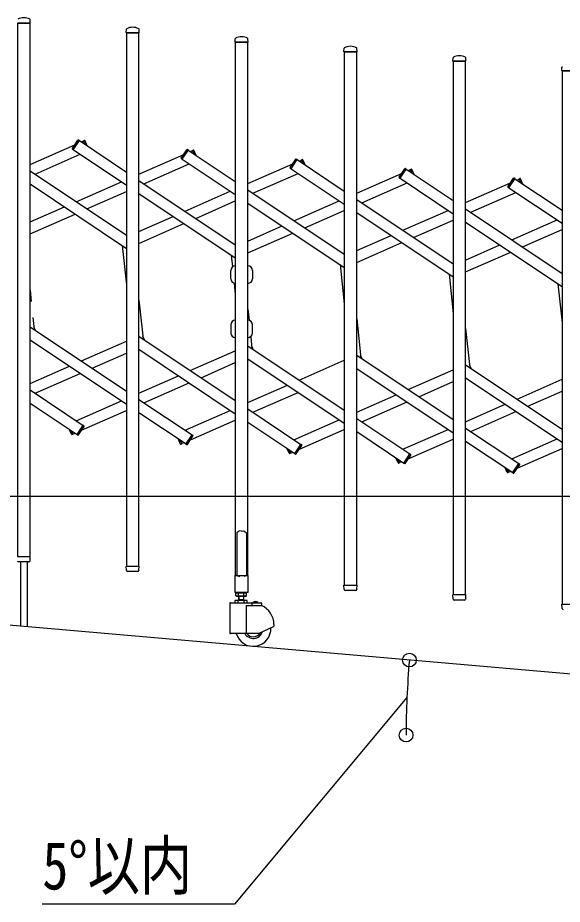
# Model space of a CAD drawing. Units: millimetres, scale not verified. Extents: x -16832 to 16820, y -11880 to 11880.
# Drawn here: x -10099 to -9099, y -9375 to -7746 of the extents above; entities that cross this region are included whole.
import ezdxf
from ezdxf.enums import TextEntityAlignment as Align

# ---------------------------------------------------------------- set-up
doc = ezdxf.new("R2010")
doc.units = ezdxf.units.MM
doc.header["$LTSCALE"] = 50
for name, color, linetype in [('0-3_YKK_13', 4, 'Continuous'), ('0-4_YKK_A1', 4, 'Continuous'), ('0-5_YKK_D', 6, 'Continuous')]:
    doc.layers.add(name, color=color, linetype=linetype)
doc.styles.add('ＭＳ ゴシック', font='')
doc.styles.get('ＭＳ ゴシック').set_extended_font_data('MS Gothic')

msp = doc.modelspace()

# ---------------------------------------------------------------- linework, layer by layer
at = {"layer": '0-3_YKK_13'}
for p, q in [((-10075.42, -7755.34), (-10075.8, -7749.21)), ((-10099.12, -7755.66), (-10075.72, -7755.66)), ((-9899.42, -7772.84), (-9899.05, -7766.71)), ((-9875.42, -7772.84), (-9875.8, -7766.71)), ((-9899.12, -7773.16), (-9875.72, -7773.16)), ((-9699.42, -7790.34), (-9699.05, -7784.21)), ((-9675.42, -7790.34), (-9675.8, -7784.21)), ((-9699.12, -7790.65), (-9675.72, -7790.65)), ((-9499.42, -7807.83), (-9499.05, -7801.71)), ((-9475.42, -7807.83), (-9475.8, -7801.71)), ((-9499.12, -7808.15), (-9475.72, -7808.15)), ((-9299.42, -7825.33), (-9299.05, -7819.2)), ((-9275.42, -7825.33), (-9275.8, -7819.2)), ((-9299.12, -7825.65), (-9275.72, -7825.65)), ((-9099.42, -7842.83), (-9099.05, -7836.7)), ((-9099.12, -7843.15), (-9075.72, -7843.15)), ((-9998.18, -7986.09), (-9987.85, -7970.62)), ((-9996.66, -7988.31), (-9985.21, -7971.18)), ((-9985.21, -7971.18), (-9986.46, -7970.35)), ((-9977.62, -7971.85), (-9976.24, -7971.24)), ((-9974.64, -7978.61), (-9977.62, -7971.85)), ((-9970.77, -7981.19), (-9974.93, -7971.75)), ((-9996.66, -7988.31), (-9997.91, -7987.47)), ((-9798.18, -8003.59), (-9787.85, -7988.12)), ((-9796.66, -8005.81), (-9785.21, -7988.68)), ((-9785.21, -7988.68), (-9786.46, -7987.84)), ((-9777.62, -7989.34), (-9776.24, -7988.74)), ((-9774.64, -7996.1), (-9777.62, -7989.34)), ((-9770.77, -7998.69), (-9774.93, -7989.25)), ((-9796.66, -8005.81), (-9797.91, -8004.97)), ((-9598.18, -8021.08), (-9587.85, -8005.62)), ((-9596.66, -8023.3), (-9585.21, -8006.18)), ((-9585.21, -8006.18), (-9586.46, -8005.34)), ((-9577.62, -8006.84), (-9576.24, -8006.24)), ((-9574.64, -8013.6), (-9577.62, -8006.84)), ((-9570.77, -8016.19), (-9574.93, -8006.75)), ((-9596.66, -8023.3), (-9597.91, -8022.47)), ((-9398.18, -8038.58), (-9387.85, -8023.12)), ((-9396.66, -8040.8), (-9385.21, -8023.67)), ((-9385.21, -8023.67), (-9386.46, -8022.84)), ((-9377.62, -8024.34), (-9376.24, -8023.73)), ((-9374.64, -8031.1), (-9377.62, -8024.34)), ((-9370.77, -8033.68), (-9374.93, -8024.25)), ((-9396.66, -8040.8), (-9397.91, -8039.97)), ((-9198.18, -8056.08), (-9187.85, -8040.61)), ((-9196.66, -8058.3), (-9185.21, -8041.17)), ((-9185.21, -8041.17), (-9186.46, -8040.34)), ((-9177.62, -8041.84), (-9176.24, -8041.23)), ((-9174.64, -8048.6), (-9177.62, -8041.84)), ((-9170.77, -8051.18), (-9174.93, -8041.74)), ((-9196.66, -8058.3), (-9197.91, -8057.47)), ((-9707.42, -8225.25), (-9707.42, -8210.25)), ((-9667.42, -8210.25), (-9667.42, -8225.25)), ((-10065.97, -8320.05), (-10068.89, -8313.41)), ((-9707.42, -8310.05), (-9707.42, -8325.05)), ((-9667.42, -8325.05), (-9667.42, -8310.05)), ((-9865.97, -8337.54), (-9868.89, -8330.91)), ((-9665.97, -8355.04), (-9668.89, -8348.4)), ((-9465.97, -8372.54), (-9468.89, -8365.9)), ((-9265.97, -8390.04), (-9268.89, -8383.4)), ((-9999.92, -8511.06), (-10004.07, -8501.62)), ((-9989.63, -8511.63), (-9978.19, -8494.51)), ((-9987, -8512.19), (-9976.66, -8496.73)), ((-9978.19, -8494.51), (-9976.94, -8495.34)), ((-9997.23, -8510.97), (-10000.2, -8504.21)), ((-9997.23, -8510.97), (-9998.6, -8511.57)), ((-9989.63, -8511.63), (-9988.38, -8512.47)), ((-9799.92, -8528.56), (-9804.07, -8519.12)), ((-9789.63, -8529.13), (-9778.19, -8512)), ((-9787, -8529.69), (-9776.66, -8514.22)), ((-9778.19, -8512), (-9776.94, -8512.84)), ((-9797.23, -8528.47), (-9800.2, -8521.71)), ((-9797.23, -8528.47), (-9798.6, -8529.07)), ((-9789.63, -8529.13), (-9788.38, -8529.96)), ((-9589.63, -8546.63), (-9578.19, -8529.5)), ((-9587, -8547.19), (-9576.66, -8531.72)), ((-9578.19, -8529.5), (-9576.94, -8530.33)), ((-9599.92, -8546.06), (-9604.07, -8536.62)), ((-9597.23, -8545.96), (-9600.2, -8539.2)), ((-9597.23, -8545.96), (-9598.6, -8546.57)), ((-9589.63, -8546.63), (-9588.38, -8547.46)), ((-9389.63, -8564.13), (-9378.19, -8547)), ((-9387, -8564.68), (-9376.66, -8549.22)), ((-9378.19, -8547), (-9376.94, -8547.83)), ((-9399.92, -8563.55), (-9404.07, -8554.12)), ((-9397.23, -8563.46), (-9400.2, -8556.7)), ((-9397.23, -8563.46), (-9398.6, -8564.07)), ((-9389.63, -8564.13), (-9388.38, -8564.96)), ((-9189.63, -8581.62), (-9178.19, -8564.5)), ((-9187, -8582.18), (-9176.66, -8566.72)), ((-9178.19, -8564.5), (-9176.94, -8565.33)), ((-9199.92, -8581.05), (-9204.07, -8571.61)), ((-9197.23, -8580.96), (-9200.2, -8574.2)), ((-9197.23, -8580.96), (-9198.6, -8581.56)), ((-9189.63, -8581.62), (-9188.38, -8582.46)), ((-9696.42, -8692.11), (-9696.42, -8770.55)), ((-9687.42, -8688.85), (-9691.42, -8688.43)), ((-9687.42, -8688.85), (-9683.42, -8688.43)), ((-9683.42, -8688.43), (-9682.42, -8689.33)), ((-9682.42, -8689.33), (-9680.92, -8690.55)), ((-9680.92, -8690.55), (-9679.42, -8691.57)), ((-9679.42, -8691.57), (-9678.42, -8692.11)), ((-9678.42, -8692.11), (-9678.42, -8770.55)), ((-10099.12, -8735.66), (-10075.72, -8735.66)), ((-10077.9, -8745.66), (-10096.95, -8745.66)), ((-10093.42, -8745.66), (-10093.42, -8863.43)), ((-10081.42, -8745.66), (-10081.42, -8864.48)), ((-10075.88, -8743.37), (-10075.9, -8743.78)), ((-10075.88, -8743.37), (-10075.42, -8735.98)), ((-9898.97, -8760.87), (-9899.42, -8753.47)), ((-9899.12, -8753.16), (-9875.72, -8753.16)), ((-9898.94, -8761.28), (-9898.97, -8760.87)), ((-9877.9, -8763.16), (-9896.95, -8763.16)), ((-9875.88, -8760.87), (-9875.9, -8761.28)), ((-9875.88, -8760.87), (-9875.42, -8753.47)), ((-9699.72, -8771.15), (-9699.72, -8800.55)), ((-9696.42, -8770.55), (-9699.12, -8770.55)), ((-9696.42, -8770.55), (-9691.42, -8772.55)), ((-9678.42, -8770.55), (-9683.42, -8772.55)), ((-9675.72, -8770.55), (-9678.42, -8770.55)), ((-9675.12, -8800.55), (-9675.12, -8771.15)), ((-9498.97, -8795.86), (-9499.42, -8788.47)), ((-9499.12, -8788.15), (-9475.72, -8788.15)), ((-9498.94, -8796.27), (-9498.97, -8795.86)), ((-9475.88, -8795.86), (-9475.9, -8796.27)), ((-9475.88, -8795.86), (-9475.42, -8788.47)), ((-9699.12, -8801.15), (-9675.72, -8801.15)), ((-9477.9, -8798.15), (-9496.95, -8798.15)), ((-9298.97, -8813.36), (-9299.42, -8805.97)), ((-9299.12, -8805.65), (-9275.72, -8805.65)), ((-9275.88, -8813.36), (-9275.42, -8805.97)), ((-9298.94, -8813.77), (-9298.97, -8813.36)), ((-9277.9, -8815.65), (-9296.95, -8815.65)), ((-9275.88, -8813.36), (-9275.9, -8813.77)), ((-9098.97, -8830.86), (-9099.42, -8823.46)), ((-9099.12, -8823.15), (-9075.72, -8823.15)), ((-9098.94, -8831.27), (-9098.97, -8830.86))]:
    msp.add_line(p, q, dxfattribs=at)
for points in [[(-9693.92, -8690.55), (-9695.42, -8691.57), (-9696.42, -8692.11)], [(-9691.42, -8688.43), (-9692.42, -8689.33), (-9693.92, -8690.55)]]:
    msp.add_lwpolyline(points, dxfattribs=at)
for centre, radius, start, end in [((-10087.42, -7769.55), 23.89, 62.3399, 117.6601), ((-10076.8, -7749.27), 1, 3.5, 62.3399), ((-10075.72, -7755.36), 0.3, 270, 0), ((-10075.72, -7755.36), 0.3, 0, 3.5), ((-9898.05, -7766.77), 1, 117.6601, 176.5), ((-9887.42, -7787.05), 23.89, 62.3399, 117.6601), ((-9876.8, -7766.77), 1, 3.5, 62.3399), ((-9899.12, -7772.86), 0.3, 176.5, 180), ((-9899.12, -7772.86), 0.3, 180, 270), ((-9875.72, -7772.86), 0.3, 270, 0), ((-9875.72, -7772.86), 0.3, 0, 3.5), ((-9698.05, -7784.27), 1, 117.6601, 176.5), ((-9687.42, -7804.54), 23.89, 62.3399, 117.6601), ((-9676.8, -7784.27), 1, 3.5, 62.3399), ((-9699.12, -7790.35), 0.3, 176.5, 180), ((-9699.12, -7790.35), 0.3, 180, 270), ((-9675.72, -7790.35), 0.3, 270, 0), ((-9675.72, -7790.35), 0.3, 0, 3.5), ((-9498.05, -7801.77), 1, 117.6601, 176.5), ((-9487.42, -7822.04), 23.89, 62.3399, 117.6601), ((-9476.8, -7801.77), 1, 3.5, 62.3399), ((-9499.12, -7807.85), 0.3, 176.5, 180), ((-9499.12, -7807.85), 0.3, 180, 270), ((-9475.72, -7807.85), 0.3, 270, 0), ((-9475.72, -7807.85), 0.3, 0, 3.5), ((-9298.05, -7819.26), 1, 117.6601, 176.5), ((-9287.42, -7839.54), 23.89, 62.3399, 117.6601), ((-9276.8, -7819.26), 1, 3.5, 62.3399), ((-9299.12, -7825.35), 0.3, 176.5, 180), ((-9299.12, -7825.35), 0.3, 180, 270), ((-9275.72, -7825.35), 0.3, 270, 0), ((-9275.72, -7825.35), 0.3, 0, 3.5), ((-9099.12, -7842.85), 0.3, 176.5, 180), ((-9099.12, -7842.85), 0.3, 180, 270), ((-9098.05, -7836.76), 1, 117.6601, 176.5), ((-9987.02, -7971.18), 1, 56.24664, 146.24664), ((-9975.84, -7972.16), 1, 23.75336, 113.75336), ((-9997.35, -7986.64), 1, 146.24664, 236.24664), ((-9787.02, -7988.68), 1, 56.24664, 146.24664), ((-9775.84, -7989.65), 1, 23.75336, 113.75336), ((-9797.35, -8004.14), 1, 146.24664, 236.24664), ((-9587.02, -8006.17), 1, 56.24664, 146.24664), ((-9575.84, -8007.15), 1, 23.75336, 113.75336), ((-9597.35, -8021.64), 1, 146.24664, 236.24664), ((-9387.02, -8023.67), 1, 56.24664, 146.24664), ((-9375.84, -8024.65), 1, 23.75336, 113.75336), ((-9397.35, -8039.14), 1, 146.24664, 236.24664), ((-9187.02, -8041.17), 1, 56.24664, 146.24664), ((-9175.84, -8042.15), 1, 23.75336, 113.75336), ((-9197.35, -8056.63), 1, 146.24664, 236.24664), ((-9698.92, -8210.25), 8.5, 90, 180), ((-9675.92, -8210.25), 8.5, 0, 90), ((-9698.92, -8225.25), 8.5, 180, 270), ((-9675.92, -8225.25), 8.5, 270, 0), ((-9698.92, -8310.05), 8.5, 90, 180), ((-9675.92, -8310.05), 8.5, 0, 90), ((-9698.92, -8325.05), 8.5, 180, 270), ((-9675.92, -8325.05), 8.5, 270, 0), ((-9977.49, -8496.17), 1, 326.24664, 56.24664), ((-9999, -8510.66), 1, 203.75336, 293.75336), ((-9987.83, -8511.63), 1, 236.24664, 326.24664), ((-9777.49, -8513.67), 1, 326.24664, 56.24664), ((-9799, -8528.16), 1, 203.75336, 293.75336), ((-9787.83, -8529.13), 1, 236.24664, 326.24664), ((-9577.49, -8531.17), 1, 326.24664, 56.24664), ((-9599, -8545.65), 1, 203.75336, 293.75336), ((-9587.83, -8546.63), 1, 236.24664, 326.24664), ((-9377.49, -8548.66), 1, 326.24664, 56.24664), ((-9399, -8563.15), 1, 203.75336, 293.75336), ((-9387.83, -8564.13), 1, 236.24664, 326.24664), ((-9177.49, -8566.16), 1, 326.24664, 56.24664), ((-9199, -8580.65), 1, 203.75336, 293.75336), ((-9187.83, -8581.63), 1, 236.24664, 326.24664), ((-10096.95, -8743.66), 2, 183.5, 270), ((-10077.9, -8743.66), 2, 270, 356.5), ((-10075.72, -8735.96), 0.3, 356.5, 90), ((-9899.12, -8753.46), 0.3, 90, 183.5), ((-9896.95, -8761.16), 2, 183.5, 270), ((-9877.9, -8761.16), 2, 270, 356.5), ((-9875.72, -8753.46), 0.3, 356.5, 90), ((-9699.12, -8771.15), 0.6, 90, 180), ((-9675.72, -8771.15), 0.6, 0, 90), ((-9499.12, -8788.45), 0.3, 90, 183.5), ((-9496.95, -8796.15), 2, 183.5, 270), ((-9477.9, -8796.15), 2, 270, 356.5), ((-9475.72, -8788.45), 0.3, 356.5, 90), ((-9699.12, -8800.55), 0.6, 180, 270), ((-9675.72, -8800.55), 0.6, 270, 0), ((-9299.12, -8805.95), 0.3, 90, 183.5), ((-9275.72, -8805.95), 0.3, 356.5, 90), ((-9296.95, -8813.65), 2, 183.5, 270), ((-9277.9, -8813.65), 2, 270, 356.5), ((-9099.12, -8823.45), 0.3, 90, 183.5), ((-9096.95, -8831.15), 2, 183.5, 270)]:
    msp.add_arc(centre, radius, start, end, dxfattribs=at)
at = {"layer": '0-4_YKK_A1'}
for p, q in [((-10075.92, -8015.43), (-9993.58, -7979.2)), ((-9996.49, -7988.06), (-9985.38, -7971.43)), ((-9985.38, -7971.43), (-9898.92, -8029.21)), ((-9981.63, -7973.94), (-9977.5, -7972.12)), ((-9974.64, -7978.61), (-9977.5, -7972.12)), ((-10066.71, -8033.23), (-9983.62, -7996.66)), ((-9996.49, -7988.06), (-9898.92, -8053.26)), ((-9875.92, -8032.93), (-9793.58, -7996.69)), ((-9796.49, -8005.56), (-9785.38, -7988.93)), ((-9785.38, -7988.93), (-9698.92, -8046.7)), ((-9781.63, -7991.44), (-9777.5, -7989.62)), ((-9774.64, -7996.1), (-9777.5, -7989.62)), ((-9866.71, -8050.73), (-9783.62, -8014.16)), ((-9796.49, -8005.56), (-9698.92, -8070.76)), ((-9675.92, -8050.43), (-9593.58, -8014.19)), ((-9596.49, -8023.05), (-9585.38, -8006.43)), ((-9585.38, -8006.43), (-9498.92, -8064.2)), ((-9581.63, -8008.93), (-9577.5, -8007.12)), ((-9574.64, -8013.6), (-9577.5, -8007.12)), ((-10075.92, -8027.08), (-9898.92, -8145.36)), ((-9596.49, -8023.05), (-9498.92, -8088.26)), ((-9396.49, -8040.55), (-9385.38, -8023.92)), ((-9385.38, -8023.92), (-9298.92, -8081.7)), ((-9381.63, -8026.43), (-9377.5, -8024.61)), ((-9374.64, -8031.1), (-9377.5, -8024.61)), ((-9991.23, -8083.68), (-9908.13, -8047.11)), ((-9875.92, -8044.58), (-9698.92, -8162.86)), ((-9666.71, -8068.23), (-9583.62, -8031.66)), ((-9475.92, -8067.93), (-9393.58, -8031.69)), ((-9396.49, -8040.55), (-9298.92, -8105.75)), ((-9196.49, -8058.05), (-9185.38, -8041.42)), ((-9185.38, -8041.42), (-9098.92, -8099.2)), ((-9181.63, -8043.93), (-9177.5, -8042.11)), ((-9174.64, -8048.6), (-9177.5, -8042.11)), ((-10075.92, -8051.13), (-9898.92, -8169.42)), ((-9675.92, -8062.07), (-9498.92, -8180.36)), ((-9466.71, -8085.73), (-9383.62, -8049.16)), ((-9275.92, -8085.43), (-9193.58, -8049.19)), ((-9196.49, -8058.05), (-9098.92, -8123.25)), ((-9971.51, -8096.85), (-9898.92, -8064.91)), ((-9875.92, -8068.63), (-9698.92, -8186.91)), ((-9791.23, -8101.17), (-9708.13, -8064.6)), ((-9475.92, -8079.57), (-9298.92, -8197.85)), ((-9266.71, -8103.22), (-9183.62, -8066.65)), ((-10075.92, -8120.95), (-10012.93, -8093.23)), ((-9771.51, -8114.35), (-9698.92, -8082.4)), ((-9675.92, -8086.13), (-9498.92, -8204.41)), ((-9591.23, -8118.67), (-9508.13, -8082.1)), ((-10075.92, -8142.8), (-9993.22, -8106.4)), ((-9875.92, -8138.45), (-9812.93, -8110.73)), ((-9571.51, -8131.85), (-9498.92, -8099.9)), ((-9475.92, -8103.63), (-9298.92, -8221.91)), ((-9391.23, -8136.17), (-9308.13, -8099.6)), ((-9275.92, -8097.07), (-9098.92, -8215.35)), ((-9875.92, -8160.3), (-9793.22, -8123.9)), ((-9675.92, -8155.94), (-9612.93, -8128.22)), ((-9371.51, -8149.34), (-9298.92, -8117.4)), ((-9275.92, -8121.12), (-9098.92, -8239.41)), ((-9191.23, -8153.67), (-9108.13, -8117.1)), ((-9675.92, -8177.8), (-9593.22, -8141.4)), ((-9171.51, -8166.84), (-9098.92, -8134.9)), ((-9475.92, -8173.44), (-9412.93, -8145.72)), ((-9475.92, -8195.29), (-9393.22, -8158.9)), ((-9906.48, -8164.37), (-9898.92, -8236.38)), ((-9275.92, -8190.94), (-9212.93, -8163.22)), ((-9275.92, -8212.79), (-9193.22, -8176.39)), ((-9706.48, -8181.86), (-9704.2, -8203.59)), ((-9506.48, -8199.36), (-9498.92, -8271.38)), ((-9306.48, -8216.86), (-9298.92, -8288.88)), ((-9701.06, -8233.48), (-9698.92, -8253.88)), ((-9106.48, -8234.36), (-9098.92, -8306.37)), ((-10075.92, -8246.43), (-10073.78, -8266.83)), ((-9875.92, -8263.93), (-9868.37, -8335.94)), ((-9675.92, -8281.43), (-9673.78, -8301.83)), ((-10070.65, -8296.72), (-10068.37, -8318.45)), ((-9475.92, -8298.92), (-9468.37, -8370.94)), ((-10075.92, -8313.4), (-9898.92, -8431.68)), ((-9275.92, -8316.42), (-9268.37, -8388.44)), ((-10075.92, -8337.45), (-9898.92, -8455.73)), ((-9981.63, -8376.41), (-9898.92, -8340.01)), ((-9875.92, -8330.9), (-9698.92, -8449.18)), ((-9670.65, -8331.72), (-9668.37, -8353.44)), ((-9875.92, -8354.95), (-9698.92, -8473.23)), ((-9675.92, -8348.39), (-9498.92, -8466.68)), ((-9961.91, -8389.59), (-9898.92, -8361.86)), ((-9781.63, -8393.91), (-9698.92, -8357.51)), ((-9675.92, -8372.45), (-9498.92, -8490.73)), ((-9475.92, -8365.89), (-9298.92, -8484.17)), ((-10075.92, -8417.91), (-10003.33, -8385.96)), ((-9761.91, -8407.08), (-9698.92, -8379.36)), ((-9581.63, -8411.41), (-9498.92, -8375.01)), ((-9275.92, -8383.39), (-9098.92, -8501.67)), ((-10066.71, -8435.71), (-9983.62, -8399.14)), ((-9875.92, -8435.41), (-9803.33, -8403.46)), ((-9475.92, -8389.95), (-9298.92, -8508.23)), ((-9381.63, -8428.9), (-9298.92, -8392.51)), ((-9866.71, -8453.2), (-9783.62, -8416.63)), ((-9675.92, -8452.9), (-9603.33, -8420.96)), ((-9361.91, -8442.08), (-9298.92, -8414.36)), ((-9275.92, -8407.44), (-9098.92, -8525.73)), ((-9181.63, -8446.4), (-9098.92, -8410)), ((-10075.92, -8429.55), (-9978.35, -8494.75)), ((-9666.71, -8470.7), (-9583.62, -8434.13)), ((-9161.91, -8459.58), (-9098.92, -8431.86)), ((-10075.92, -8453.61), (-9989.46, -8511.38)), ((-9991.23, -8486.15), (-9908.13, -8449.58)), ((-9875.92, -8447.05), (-9778.35, -8512.25)), ((-9475.92, -8470.4), (-9403.33, -8438.46)), ((-9466.71, -8488.2), (-9383.62, -8451.63)), ((-9981.27, -8503.62), (-9898.92, -8467.38)), ((-9791.23, -8503.65), (-9708.13, -8467.08)), ((-9675.92, -8464.55), (-9578.35, -8529.75)), ((-9275.92, -8487.9), (-9203.33, -8455.95)), ((-9266.71, -8505.7), (-9183.62, -8469.13)), ((-9875.92, -8471.1), (-9789.46, -8528.88)), ((-9781.27, -8521.12), (-9698.92, -8484.88)), ((-9591.23, -8521.15), (-9508.13, -8484.58)), ((-9475.92, -8482.05), (-9378.35, -8547.25)), ((-9989.46, -8511.38), (-9978.35, -8494.75)), ((-9675.92, -8488.6), (-9589.46, -8546.38)), ((-9581.27, -8538.61), (-9498.92, -8502.37)), ((-9391.23, -8538.64), (-9308.13, -8502.07)), ((-9275.92, -8499.54), (-9178.35, -8564.75)), ((-9997.35, -8510.69), (-10000.2, -8504.21)), ((-9997.35, -8510.69), (-9993.22, -8508.88)), ((-9789.46, -8528.88), (-9778.35, -8512.25)), ((-9475.92, -8506.1), (-9389.46, -8563.88)), ((-9191.23, -8556.14), (-9108.13, -8519.57)), ((-9797.35, -8528.19), (-9800.2, -8521.71)), ((-9797.35, -8528.19), (-9793.22, -8526.37)), ((-9589.46, -8546.38), (-9578.35, -8529.75)), ((-9381.27, -8556.11), (-9298.92, -8519.87)), ((-9275.92, -8523.6), (-9189.46, -8581.37)), ((-9597.35, -8545.69), (-9600.2, -8539.2)), ((-9597.35, -8545.69), (-9593.22, -8543.87)), ((-9389.46, -8563.88), (-9378.35, -8547.25)), ((-9181.27, -8573.61), (-9098.92, -8537.37)), ((-9397.35, -8563.19), (-9400.2, -8556.7)), ((-9397.35, -8563.19), (-9393.22, -8561.37)), ((-9189.46, -8581.37), (-9178.35, -8564.75)), ((-9197.35, -8580.68), (-9200.2, -8574.2)), ((-9197.35, -8580.68), (-9193.22, -8578.87)), ((-6655.47, -9164.22), (-12919.92, -8616.15)), ((-9697.89, -8807.69), (-9696.57, -8808.45)), ((-9696.67, -8800.65), (-9696.67, -8802.45)), ((-9679.57, -8808.45), (-9696.57, -8808.45)), ((-9693.07, -8808.45), (-9693.07, -8816.65)), ((-9692.98, -8807.69), (-9692.98, -8803.21)), ((-9692.26, -8808.45), (-9692.26, -8814.65)), ((-9683.88, -8808.45), (-9683.88, -8814.65)), ((-9683.16, -8807.69), (-9683.16, -8803.21)), ((-9683.07, -8816.65), (-9683.07, -8808.45)), ((-9678.26, -8807.69), (-9679.57, -8808.45)), ((-9709.07, -8821.65), (-9709.07, -8876.15)), ((-9708.07, -8820.65), (-9652.07, -8820.65)), ((-9699.04, -8820.65), (-9699.04, -8816.65)), ((-9693.56, -8820.65), (-9693.56, -8816.65)), ((-9693.07, -8814.65), (-9683.07, -8814.65)), ((-9692.26, -8814.65), (-9693.07, -8816.06)), ((-9683.88, -8814.65), (-9683.07, -8816.06)), ((-9682.59, -8820.65), (-9682.59, -8816.65)), ((-9679.13, -8825.65), (-9679.13, -8877.15)), ((-9679.06, -8825.65), (-9651.07, -8825.65)), ((-9668.46, -8821.65), (-9668.46, -8825.65)), ((-9657.37, -8820.14), (-9666.77, -8820.14)), ((-9666.77, -8820.65), (-9666.77, -8820.14)), ((-9657.37, -8820.65), (-9666.77, -8820.65)), ((-9657.37, -8820.65), (-9657.37, -8820.14)), ((-9651.07, -8821.65), (-9651.07, -8825.65)), ((-9628.07, -8860.57), (-9628.07, -8863.46)), ((-9656.07, -8877.15), (-9708.07, -8877.15)), ((-9656.07, -8877.15), (-9628.65, -8864.37))]:
    msp.add_line(p, q, dxfattribs=at)
for points in [[(-10075.92, -7755.66), (-10098.92, -7755.66), (-10098.92, -8735.66), (-10075.92, -8735.66)], [(-9875.92, -7773.16), (-9898.92, -7773.16), (-9898.92, -8753.16), (-9875.92, -8753.16)], [(-9675.92, -7790.65), (-9698.92, -7790.65), (-9698.92, -8770.65), (-9675.92, -8770.65)], [(-9475.92, -7808.15), (-9498.92, -7808.15), (-9498.92, -8788.15), (-9475.92, -8788.15)], [(-9275.92, -7825.65), (-9298.92, -7825.65), (-9298.92, -8805.65), (-9275.92, -8805.65)], [(-9075.92, -7843.15), (-9098.92, -7843.15), (-9098.92, -8823.15), (-9075.92, -8823.15)]]:
    msp.add_lwpolyline(points, close=True, dxfattribs=at)
for points in [[(-9697.89, -8807.69), (-9697.89, -8803.21), (-9696.57, -8802.45)], [(-9696.67, -8802.45), (-9679.47, -8802.45), (-9679.47, -8800.65)], [(-9678.26, -8807.69), (-9678.26, -8803.21), (-9679.57, -8802.45), (-9696.57, -8802.45)], [(-9677.1, -8820.65), (-9677.1, -8816.65), (-9699.04, -8816.65)], [(-9664.17, -8818.5), (-9663.22, -8820.45), (-9662.07, -8821.06)], [(-9659.97, -8818.5), (-9660.92, -8820.45), (-9662.07, -8821.06)]]:
    msp.add_lwpolyline(points, dxfattribs=at)
for centre, radius, start, end in [((-9695.43, -8806.8), 4.34, 55.61575, 124.38425), ((-9695.43, -8804.11), 4.34, 235.61575, 304.38425), ((-9688.07, -8818.69), 16.24, 72.41205, 107.58795), ((-9688.07, -8792.21), 16.24, 252.41205, 287.58795), ((-9680.71, -8806.8), 4.34, 55.61575, 124.38425), ((-9680.71, -8804.11), 4.34, 235.61575, 304.38425), ((-9708.07, -8821.65), 1, 90, 180), ((-9669.46, -8821.65), 1, 0, 90), ((-9662.07, -8824.7), 6.55, 44.12696, 135.87304), ((-9652.07, -8821.65), 1, 0, 90), ((-9666.07, -8860.57), 38, 0, 66.75044), ((-9708.07, -8876.15), 1, 180, 270), ((-9666.07, -8868.15), 32.5, 196.07665, 2.6035), ((-9666.07, -8868.15), 18, 210, 341.53259), ((-9666.07, -8868.15), 15, 216.8699, 329.35772), ((-9629.07, -8863.46), 1, 295, 0)]:
    msp.add_arc(centre, radius, start, end, dxfattribs=at)
at = {"layer": '0-5_YKK_D'}
msp.add_line((-12818.92, -8624.9), (-7478.92, -8624.9), dxfattribs=at)
msp.add_lwpolyline([(-9383.75, -8994.87), (-9700.59, -9374.67), (-10053.39, -9374.67)], dxfattribs=at)
for centre in [(-9379.23, -8926), (-9385.25, -9063.87)]:
    msp.add_circle(centre, 12.5, dxfattribs=at)
msp.add_arc((-7802.69, -9063.87), 1582.57, 175.00202, 180, dxfattribs=at)

# ---------------------------------------------------------------- texts
at = {"layer": '0-5_YKK_D', "style": 'ＭＳ ゴシック', "width": 0.8}
msp.add_text('5°以内', height=87.98, dxfattribs=at).set_placement((-10053.39, -9373.87), align=Align.BOTTOM_LEFT)

doc.saveas('drawing.dxf')
